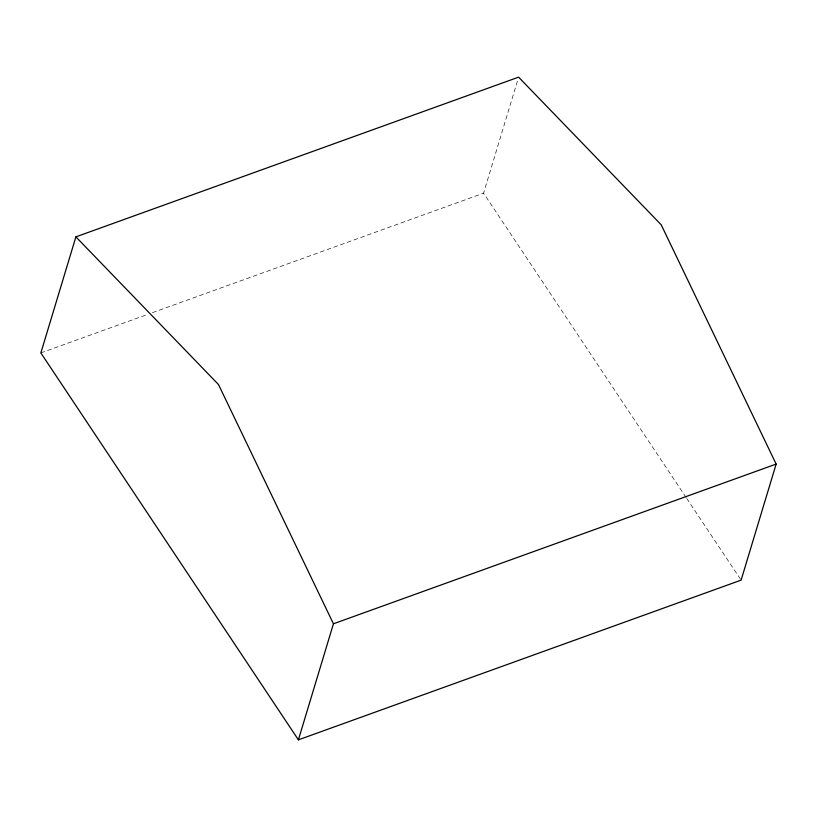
<?xml version="1.0" encoding="UTF-8"?>
<svg xmlns="http://www.w3.org/2000/svg" width="817" height="817" viewBox="0 0 817 817"><rect width="100%" height="100%" fill="white"/><g stroke="black" fill="none" stroke-linecap="round" stroke-linejoin="round"><path stroke-width="0.61" stroke-dasharray="4.08 3.06" d="M686.076 497.441L483.562 193.2L517.917 79.423M40.85 352.924L147.632 314.402M152.432 312.666L483.562 193.2M686.78 498.503L741.111 580.131"/><path stroke-width="1.23" d="M75.889 236.869L40.85 352.924L298.399 739.845L741.111 580.131L776.15 464.076L661.208 224.808L518.601 77.155L75.889 236.869L218.486 384.531L333.438 623.8L298.399 739.845M333.438 623.8L776.15 464.076"/></g></svg>
